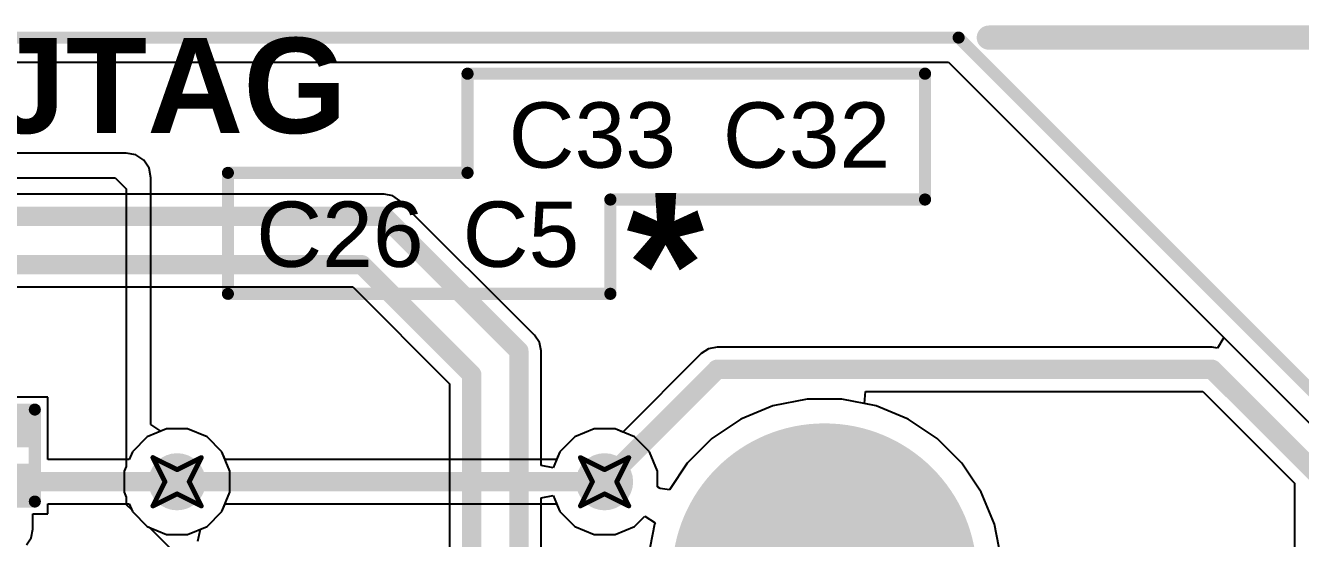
# Model space of a CAD drawing. Header units: inches. Extents: x -6 to 328, y -12 to 81.
# Drawn here: x 22.62 to 36, y 31.39 to 36.78 of the extents above; entities that cross this region are included whole.
import ezdxf

# ---------------------------------------------------------------- set-up
doc = ezdxf.new("R2010")
doc.units = ezdxf.units.IN
for name, color, linetype in [('Board Outline', 216, 'Continuous'), ('Bottom Layer', 5, 'Continuous'), ('Dimensions', 6, 'Continuous'), ('Drill Drawing', 1, 'Continuous'), ('Pad Holes', 156, 'Continuous'), ('Top Layer', 1, 'Continuous'), ('Top Overlay', 2, 'Continuous'), ('Top Paste', 8, 'Continuous'), ('Top Solder', 216, 'Continuous'), ('Via Holes', 16, 'Continuous')]:
    doc.layers.add(name, color=color, linetype=linetype)
doc.styles.add('Arial', font='', dxfattribs={"height": 0.2})
doc.styles.add('Arial_Bold', font='', dxfattribs={"height": 0.2})
doc.styles.get('Arial').set_extended_font_data('Arial')
doc.styles.get('Arial_Bold').set_extended_font_data('Arial', bold=True)

# ---------------------------------------------------------------- blocks, each defined once
blk = doc.blocks.new('R___0201_3')
at = {"layer": 'Top Layer'}
for points in [[(-0.41, 0.185), (-0.14, 0.185), (-0.14, -0.185), (-0.41, -0.185)], [(0.14, 0.185), (0.41, 0.185), (0.41, -0.185), (0.14, -0.185)]]:
    blk.add_hatch(color=1, dxfattribs=at).paths.add_polyline_path(points)
at = {"layer": 'Top Paste'}
for points in [[(-0.41, 0.185), (-0.14, 0.185), (-0.14, -0.185), (-0.41, -0.185)], [(0.14, 0.185), (0.41, 0.185), (0.41, -0.185), (0.14, -0.185)]]:
    blk.add_hatch(color=8, dxfattribs=at).paths.add_polyline_path(points)
at = {"layer": 'Top Solder'}
for points in [[(-0.465, 0.24), (-0.085, 0.24), (-0.085, -0.24), (-0.465, -0.24)], [(0.085, 0.24), (0.465, 0.24), (0.465, -0.24), (0.085, -0.24)]]:
    blk.add_hatch(color=216, dxfattribs=at).paths.add_polyline_path(points)
at = {"layer": 'Top Overlay'}
for points in [[(-0.483, 0.254, 0.127, 0.127, 0), (-0.483, -0.254, 0.127, 0.127, 0)], [(-0.483, 0.254, 0.127, 0.127, 0), (0.483, 0.254, 0.127, 0.127, 0)], [(0.483, 0.254, 0.127, 0.127, 0), (0.483, -0.254, 0.127, 0.127, 0)], [(-0.483, -0.254, 0.127, 0.127, 0), (0.483, -0.254, 0.127, 0.127, 0)]]:
    blk.add_lwpolyline(points, format="xyseb", dxfattribs=at)
for points in [[(-0.514, 0.254, 0.0635, 0.0635, 1), (-0.451, 0.254, 0.0635, 0.0635, 1)], [(-0.514, 0.254, 0.0635, 0.0635, 1), (-0.451, 0.254, 0.0635, 0.0635, 1)], [(0.451, 0.254, 0.0635, 0.0635, 1), (0.514, 0.254, 0.0635, 0.0635, 1)], [(0.451, 0.254, 0.0635, 0.0635, 1), (0.514, 0.254, 0.0635, 0.0635, 1)], [(-0.514, -0.254, 0.0635, 0.0635, 1), (-0.451, -0.254, 0.0635, 0.0635, 1)], [(-0.514, -0.254, 0.0635, 0.0635, 1), (-0.451, -0.254, 0.0635, 0.0635, 1)], [(0.451, -0.254, 0.0635, 0.0635, 1), (0.514, -0.254, 0.0635, 0.0635, 1)], [(0.451, -0.254, 0.0635, 0.0635, 1), (0.514, -0.254, 0.0635, 0.0635, 1)]]:
    blk.add_lwpolyline(points, format="xyseb", close=True, dxfattribs=at)

msp = doc.modelspace()

# ---------------------------------------------------------------- hatches: boundary and pattern name
at = {"layer": 'Bottom Layer'}
h = msp.add_hatch(color=5, dxfattribs=at)
edge = h.paths.add_edge_path()
edge.add_arc((24.206, 31.987), 0.3, 0, 360)
h = msp.add_hatch(color=5, dxfattribs=at)
edge = h.paths.add_edge_path()
edge.add_arc((28.692, 31.987), 0.3, 0, 360)
at = {"layer": 'Pad Holes'}
h = msp.add_hatch(color=7, dxfattribs=at)
edge = h.paths.add_edge_path()
edge.add_arc((31, 31), 1.6, 0, 360)
at = {"layer": 'Top Layer'}
h = msp.add_hatch(color=1, dxfattribs=at)
edge = h.paths.add_edge_path()
edge.add_arc((24.206, 31.987), 0.3, 0, 360)
h = msp.add_hatch(color=1, dxfattribs=at)
edge = h.paths.add_edge_path()
edge.add_arc((28.692, 31.987), 0.3, 0, 360)
at = {"layer": 'Via Holes'}
h = msp.add_hatch(color=7, dxfattribs=at)
edge = h.paths.add_edge_path()
edge.add_arc((24.206, 31.987), 0.15, 0, 360)
h = msp.add_hatch(color=7, dxfattribs=at)
edge = h.paths.add_edge_path()
edge.add_arc((28.692, 31.987), 0.15, 0, 360)

# ---------------------------------------------------------------- linework, layer by layer
at = {"layer": 'Board Outline'}
for points in [[(-1.407, 36.65, 0.127, 0.127, 0), (32.407, 36.65, 0.127, 0.127, 0)], [(32.407, 36.65, 0.127, 0.127, 0), (36.65, 32.407, 0.127, 0.127, 0)]]:
    msp.add_lwpolyline(points, format="xyseb", dxfattribs=at)
msp.add_lwpolyline([(32.376, 36.65, 0.0635, 0.0635, 1), (32.439, 36.65, 0.0635, 0.0635, 1)], format="xyseb", close=True, dxfattribs=at)
msp.add_lwpolyline([(32.376, 36.65, 0.0635, 0.0635, 1), (32.439, 36.65, 0.0635, 0.0635, 1)], format="xyseb", close=True, dxfattribs=at)
at = {"layer": 'Bottom Layer'}
for p, q in [((-1.3, 36.391), (32.3, 36.391)), ((32.3, 36.391), (36.391, 32.3)), ((23.673, 35.438), (-0.559, 35.438)), ((23.772, 35.418), (23.673, 35.438)), ((23.856, 35.362), (23.772, 35.418)), ((23.912, 35.278), (23.856, 35.362)), ((23.932, 35.179), (23.912, 35.278)), ((-0.533, 35.179), (23.556, 35.179)), ((23.556, 35.179), (23.673, 35.063)), ((23.673, 35.063), (23.673, 32.588)), ((23.932, 32.588), (23.932, 35.179)), ((30.459, 32.783), (30.122, 32.643)), ((30.817, 32.854), (30.459, 32.783)), ((31.183, 32.854), (30.817, 32.854)), ((31.541, 32.783), (31.183, 32.854)), ((31.878, 32.643), (31.541, 32.783)), ((23.673, 32.588), (23.673, 32.147)), ((24.037, 32.517), (23.932, 32.588)), ((24.096, 32.541), (24.037, 32.517)), ((24.316, 32.541), (24.096, 32.541)), ((24.52, 32.457), (24.316, 32.541)), ((28.582, 32.541), (28.379, 32.457)), ((28.803, 32.541), (28.582, 32.541)), ((29.006, 32.457), (28.803, 32.541)), ((30.122, 32.643), (29.818, 32.44)), ((32.182, 32.44), (31.878, 32.643)), ((24.676, 32.301), (24.52, 32.457)), ((28.379, 32.457), (28.223, 32.301)), ((29.162, 32.301), (29.006, 32.457)), ((29.818, 32.44), (29.56, 32.182)), ((32.44, 32.182), (32.182, 32.44)), ((24.709, 32.22), (24.676, 32.301)), ((28.223, 32.301), (28.189, 32.22)), ((29.246, 32.098), (29.162, 32.301)), ((23.673, 32.147), (23.652, 32.098)), ((28.189, 32.22), (24.709, 32.22)), ((29.56, 32.182), (29.373, 31.903)), ((32.643, 31.878), (32.44, 32.182)), ((23.652, 32.098), (23.652, 31.877)), ((29.246, 31.933), (29.246, 32.098)), ((23.652, 31.877), (23.673, 31.827)), ((29.277, 31.918), (29.246, 31.933)), ((29.373, 31.903), (29.277, 31.918)), ((32.783, 31.541), (32.643, 31.878)), ((23.673, 31.827), (23.673, 31.75)), ((23.673, 31.75), (23.728, 31.695)), ((24.676, 31.674), (24.709, 31.754)), ((24.709, 31.754), (28.189, 31.754)), ((28.189, 31.754), (28.223, 31.674)), ((23.728, 31.695), (23.737, 31.674)), ((23.737, 31.674), (23.892, 31.518)), ((24.52, 31.518), (24.676, 31.674)), ((28.223, 31.674), (28.379, 31.518)), ((29.006, 31.518), (29.116, 31.627)), ((29.116, 31.627), (29.223, 31.555)), ((23.892, 31.518), (23.914, 31.509)), ((23.914, 31.509), (24.242, 31.181)), ((24.425, 31.364), (24.45, 31.489)), ((24.45, 31.489), (24.52, 31.518)), ((28.379, 31.518), (28.582, 31.433)), ((28.803, 31.433), (29.006, 31.518)), ((29.217, 31.541), (29.146, 31.183)), ((29.223, 31.555), (29.217, 31.541)), ((32.854, 31.183), (32.783, 31.541)), ((28.582, 31.433), (28.803, 31.433))]:
    msp.add_line(p, q, dxfattribs=at)
msp.add_lwpolyline([(24.206, 31.987, 0.203, 0.203, 0), (28.692, 31.987, 0.203, 0.203, 0)], format="xyseb", dxfattribs=at)
for points in [[(24.155, 31.987, 0.102, 0.102, 1), (24.257, 31.987, 0.102, 0.102, 1)], [(28.642, 31.987, 0.102, 0.102, 1), (28.743, 31.987, 0.102, 0.102, 1)]]:
    msp.add_lwpolyline(points, format="xyseb", close=True, dxfattribs=at)
at = {"layer": 'Dimensions'}
msp.add_lwpolyline([(32.725, 36.65, 0.254, 0.254, 0), (42.342, 36.65, 0.254, 0.254, 0)], format="xyseb", dxfattribs=at)
msp.add_lwpolyline([(32.661, 36.65, 0.127, 0.127, 1), (32.788, 36.65, 0.127, 0.127, 1)], format="xyseb", close=True, dxfattribs=at)
at = {"layer": 'Drill Drawing'}
for points in [[(23.952, 32.241, 0.0508, 0.0508, 0), (24.206, 32.114, 0.0508, 0.0508, 0)], [(23.952, 32.241, 0.0508, 0.0508, 0), (24.079, 31.987, 0.0508, 0.0508, 0)], [(24.206, 32.114, 0.0508, 0.0508, 0), (24.46, 32.241, 0.0508, 0.0508, 0)], [(24.333, 31.987, 0.0508, 0.0508, 0), (24.46, 32.241, 0.0508, 0.0508, 0)], [(28.438, 32.241, 0.0508, 0.0508, 0), (28.692, 32.114, 0.0508, 0.0508, 0)], [(28.438, 32.241, 0.0508, 0.0508, 0), (28.565, 31.987, 0.0508, 0.0508, 0)], [(28.692, 32.114, 0.0508, 0.0508, 0), (28.946, 32.241, 0.0508, 0.0508, 0)], [(28.819, 31.987, 0.0508, 0.0508, 0), (28.946, 32.241, 0.0508, 0.0508, 0)], [(23.952, 31.733, 0.0508, 0.0508, 0), (24.079, 31.987, 0.0508, 0.0508, 0)], [(24.333, 31.987, 0.0508, 0.0508, 0), (24.46, 31.733, 0.0508, 0.0508, 0)], [(28.438, 31.733, 0.0508, 0.0508, 0), (28.565, 31.987, 0.0508, 0.0508, 0)], [(28.819, 31.987, 0.0508, 0.0508, 0), (28.946, 31.733, 0.0508, 0.0508, 0)], [(23.952, 31.733, 0.0508, 0.0508, 0), (24.206, 31.86, 0.0508, 0.0508, 0)], [(24.206, 31.86, 0.0508, 0.0508, 0), (24.46, 31.733, 0.0508, 0.0508, 0)], [(28.438, 31.733, 0.0508, 0.0508, 0), (28.692, 31.86, 0.0508, 0.0508, 0)], [(28.692, 31.86, 0.0508, 0.0508, 0), (28.946, 31.733, 0.0508, 0.0508, 0)]]:
    msp.add_lwpolyline(points, format="xyseb", dxfattribs=at)
for points in [[(23.939, 32.241, 0.0254, 0.0254, 1), (23.965, 32.241, 0.0254, 0.0254, 1)], [(23.939, 32.241, 0.0254, 0.0254, 1), (23.965, 32.241, 0.0254, 0.0254, 1)], [(24.448, 32.241, 0.0254, 0.0254, 1), (24.473, 32.241, 0.0254, 0.0254, 1)], [(24.448, 32.241, 0.0254, 0.0254, 1), (24.473, 32.241, 0.0254, 0.0254, 1)], [(28.426, 32.241, 0.0254, 0.0254, 1), (28.451, 32.241, 0.0254, 0.0254, 1)], [(28.426, 32.241, 0.0254, 0.0254, 1), (28.451, 32.241, 0.0254, 0.0254, 1)], [(28.934, 32.241, 0.0254, 0.0254, 1), (28.959, 32.241, 0.0254, 0.0254, 1)], [(28.934, 32.241, 0.0254, 0.0254, 1), (28.959, 32.241, 0.0254, 0.0254, 1)], [(24.194, 32.114, 0.0254, 0.0254, 1), (24.219, 32.114, 0.0254, 0.0254, 1)], [(24.194, 32.114, 0.0254, 0.0254, 1), (24.219, 32.114, 0.0254, 0.0254, 1)], [(28.68, 32.114, 0.0254, 0.0254, 1), (28.705, 32.114, 0.0254, 0.0254, 1)], [(28.68, 32.114, 0.0254, 0.0254, 1), (28.705, 32.114, 0.0254, 0.0254, 1)], [(24.067, 31.987, 0.0254, 0.0254, 1), (24.092, 31.987, 0.0254, 0.0254, 1)], [(24.067, 31.987, 0.0254, 0.0254, 1), (24.092, 31.987, 0.0254, 0.0254, 1)], [(24.32, 31.987, 0.0254, 0.0254, 1), (24.346, 31.987, 0.0254, 0.0254, 1)], [(24.32, 31.987, 0.0254, 0.0254, 1), (24.346, 31.987, 0.0254, 0.0254, 1)], [(28.553, 31.987, 0.0254, 0.0254, 1), (28.578, 31.987, 0.0254, 0.0254, 1)], [(28.553, 31.987, 0.0254, 0.0254, 1), (28.578, 31.987, 0.0254, 0.0254, 1)], [(28.807, 31.987, 0.0254, 0.0254, 1), (28.832, 31.987, 0.0254, 0.0254, 1)], [(28.807, 31.987, 0.0254, 0.0254, 1), (28.832, 31.987, 0.0254, 0.0254, 1)], [(24.194, 31.86, 0.0254, 0.0254, 1), (24.219, 31.86, 0.0254, 0.0254, 1)], [(24.194, 31.86, 0.0254, 0.0254, 1), (24.219, 31.86, 0.0254, 0.0254, 1)], [(28.68, 31.86, 0.0254, 0.0254, 1), (28.705, 31.86, 0.0254, 0.0254, 1)], [(28.68, 31.86, 0.0254, 0.0254, 1), (28.705, 31.86, 0.0254, 0.0254, 1)], [(23.939, 31.733, 0.0254, 0.0254, 1), (23.965, 31.733, 0.0254, 0.0254, 1)], [(23.939, 31.733, 0.0254, 0.0254, 1), (23.965, 31.733, 0.0254, 0.0254, 1)], [(24.448, 31.733, 0.0254, 0.0254, 1), (24.473, 31.733, 0.0254, 0.0254, 1)], [(24.448, 31.733, 0.0254, 0.0254, 1), (24.473, 31.733, 0.0254, 0.0254, 1)], [(28.426, 31.733, 0.0254, 0.0254, 1), (28.451, 31.733, 0.0254, 0.0254, 1)], [(28.426, 31.733, 0.0254, 0.0254, 1), (28.451, 31.733, 0.0254, 0.0254, 1)], [(28.934, 31.733, 0.0254, 0.0254, 1), (28.959, 31.733, 0.0254, 0.0254, 1)], [(28.934, 31.733, 0.0254, 0.0254, 1), (28.959, 31.733, 0.0254, 0.0254, 1)]]:
    msp.add_lwpolyline(points, format="xyseb", close=True, dxfattribs=at)
at = {"layer": 'Top Layer'}
for p, q in [((8.43, 36.391), (32.3, 36.391)), ((32.3, 36.391), (35.191, 33.5)), ((26.38, 35.006), (9.615, 35.006)), ((26.469, 34.988), (26.38, 35.006)), ((26.545, 34.937), (26.469, 34.988)), ((27.957, 33.525), (26.545, 34.937)), ((9.951, 34.032), (26.049, 34.032)), ((26.049, 34.032), (27.065, 33.015)), ((28.008, 33.449), (27.957, 33.525)), ((35.191, 33.5), (35.123, 33.389)), ((28.026, 33.36), (28.008, 33.449)), ((28.026, 32.157), (28.026, 33.36)), ((29.707, 33.332), (28.883, 32.508)), ((29.783, 33.382), (29.707, 33.332)), ((29.872, 33.4), (29.783, 33.382)), ((35.067, 33.4), (29.872, 33.4)), ((35.123, 33.389), (35.067, 33.4)), ((27.065, 33.015), (27.065, 26.82)), ((31.42, 32.807), (31.432, 32.934)), ((31.432, 32.934), (34.971, 32.934)), ((34.971, 32.934), (35.933, 31.971)), ((22.848, 32.876), (22.071, 32.876)), ((22.848, 32.22), (22.848, 32.876)), ((31.541, 32.783), (31.42, 32.807)), ((31.878, 32.643), (31.541, 32.783)), ((24.096, 32.541), (23.892, 32.457)), ((24.316, 32.541), (24.096, 32.541)), ((24.52, 32.457), (24.316, 32.541)), ((28.582, 32.541), (28.379, 32.457)), ((28.803, 32.541), (28.582, 32.541)), ((28.883, 32.508), (28.803, 32.541)), ((32.182, 32.44), (31.878, 32.643)), ((23.892, 32.457), (23.737, 32.301)), ((24.676, 32.301), (24.52, 32.457)), ((28.379, 32.457), (28.223, 32.301)), ((32.44, 32.182), (32.182, 32.44)), ((23.737, 32.301), (23.703, 32.22)), ((24.76, 32.098), (24.676, 32.301)), ((28.223, 32.301), (28.153, 32.132)), ((23.703, 32.22), (22.848, 32.22)), ((28.153, 32.132), (28.026, 32.157)), ((32.643, 31.878), (32.44, 32.182)), ((24.76, 31.877), (24.76, 32.098)), ((24.676, 31.674), (24.76, 31.877)), ((32.783, 31.541), (32.643, 31.878)), ((35.933, 31.971), (35.933, 19.93)), ((22.848, 31.649), (22.848, 31.754)), ((22.848, 31.754), (23.703, 31.754)), ((23.703, 31.754), (23.737, 31.674)), ((28.026, 31.817), (28.153, 31.843)), ((28.026, 27.025), (28.026, 31.817)), ((28.153, 31.843), (28.223, 31.674)), ((22.692, 31.489), (22.692, 31.649)), ((22.692, 31.649), (22.848, 31.649)), ((23.737, 31.674), (23.892, 31.518)), ((24.52, 31.518), (24.676, 31.674)), ((28.223, 31.674), (28.379, 31.518)), ((29.006, 31.518), (29.116, 31.627)), ((29.116, 31.627), (29.223, 31.555)), ((22.675, 31.4), (22.692, 31.489)), ((23.892, 31.518), (24.096, 31.433)), ((24.316, 31.433), (24.52, 31.518)), ((28.379, 31.518), (28.582, 31.433)), ((28.803, 31.433), (29.006, 31.518)), ((29.217, 31.541), (29.146, 31.183)), ((29.223, 31.555), (29.217, 31.541)), ((32.854, 31.183), (32.783, 31.541)), ((22.624, 31.324), (22.675, 31.4)), ((24.096, 31.433), (24.316, 31.433)), ((28.582, 31.433), (28.803, 31.433))]:
    msp.add_line(p, q, dxfattribs=at)
for points in [[(9.615, 34.773, 0.203, 0.203, 0), (26.38, 34.773, 0.203, 0.203, 0)], [(26.38, 34.773, 0.203, 0.203, 0), (27.793, 33.36, 0.203, 0.203, 0)], [(9.855, 34.265, 0.203, 0.203, 0), (26.145, 34.265, 0.203, 0.203, 0)], [(26.145, 34.265, 0.203, 0.203, 0), (27.299, 33.111, 0.203, 0.203, 0)], [(27.793, 26.928, 0.203, 0.203, 0), (27.793, 33.36, 0.203, 0.203, 0)], [(27.299, 26.82, 0.203, 0.203, 0), (27.299, 33.111, 0.203, 0.203, 0)], [(28.692, 31.987, 0.203, 0.203, 0), (29.872, 33.167, 0.203, 0.203, 0)], [(29.872, 33.167, 0.203, 0.203, 0), (35.067, 33.167, 0.203, 0.203, 0)], [(35.067, 33.167, 0.203, 0.203, 0), (36.166, 32.068, 0.203, 0.203, 0)], [(22.459, 31.987, 0.203, 0.203, 0), (24.206, 31.987, 0.203, 0.203, 0)]]:
    msp.add_lwpolyline(points, format="xyseb", dxfattribs=at)
for points in [[(26.329, 34.773, 0.102, 0.102, 1), (26.431, 34.773, 0.102, 0.102, 1)], [(26.329, 34.773, 0.102, 0.102, 1), (26.431, 34.773, 0.102, 0.102, 1)], [(26.094, 34.265, 0.102, 0.102, 1), (26.196, 34.265, 0.102, 0.102, 1)], [(26.094, 34.265, 0.102, 0.102, 1), (26.196, 34.265, 0.102, 0.102, 1)], [(27.742, 33.36, 0.102, 0.102, 1), (27.843, 33.36, 0.102, 0.102, 1)], [(27.742, 33.36, 0.102, 0.102, 1), (27.843, 33.36, 0.102, 0.102, 1)], [(27.248, 33.111, 0.102, 0.102, 1), (27.349, 33.111, 0.102, 0.102, 1)], [(27.248, 33.111, 0.102, 0.102, 1), (27.349, 33.111, 0.102, 0.102, 1)], [(29.821, 33.167, 0.102, 0.102, 1), (29.923, 33.167, 0.102, 0.102, 1)], [(29.821, 33.167, 0.102, 0.102, 1), (29.923, 33.167, 0.102, 0.102, 1)], [(35.016, 33.167, 0.102, 0.102, 1), (35.118, 33.167, 0.102, 0.102, 1)], [(35.016, 33.167, 0.102, 0.102, 1), (35.118, 33.167, 0.102, 0.102, 1)], [(24.155, 31.987, 0.102, 0.102, 1), (24.257, 31.987, 0.102, 0.102, 1)], [(28.642, 31.987, 0.102, 0.102, 1), (28.743, 31.987, 0.102, 0.102, 1)]]:
    msp.add_lwpolyline(points, format="xyseb", close=True, dxfattribs=at)
at = {"layer": 'Top Overlay'}
for points in [[(27.254, 35.23, 0.127, 0.127, 0), (27.254, 36.271, 0.127, 0.127, 0)], [(27.254, 36.271, 0.127, 0.127, 0), (32.055, 36.271, 0.127, 0.127, 0)], [(32.055, 34.95, 0.127, 0.127, 0), (32.055, 36.271, 0.127, 0.127, 0)], [(24.74, 35.23, 0.127, 0.127, 0), (27.254, 35.23, 0.127, 0.127, 0)], [(24.74, 33.96, 0.127, 0.127, 0), (24.74, 35.23, 0.127, 0.127, 0)], [(28.753, 33.96, 0.127, 0.127, 0), (28.753, 34.95, 0.127, 0.127, 0)], [(28.753, 34.95, 0.127, 0.127, 0), (32.055, 34.95, 0.127, 0.127, 0)], [(24.74, 33.96, 0.127, 0.127, 0), (28.753, 33.96, 0.127, 0.127, 0)]]:
    msp.add_lwpolyline(points, format="xyseb", dxfattribs=at)
for points in [[(27.222, 36.271, 0.0635, 0.0635, 1), (27.286, 36.271, 0.0635, 0.0635, 1)], [(27.222, 36.271, 0.0635, 0.0635, 1), (27.286, 36.271, 0.0635, 0.0635, 1)], [(32.023, 36.271, 0.0635, 0.0635, 1), (32.087, 36.271, 0.0635, 0.0635, 1)], [(32.023, 36.271, 0.0635, 0.0635, 1), (32.087, 36.271, 0.0635, 0.0635, 1)], [(24.708, 35.23, 0.0635, 0.0635, 1), (24.771, 35.23, 0.0635, 0.0635, 1)], [(24.708, 35.23, 0.0635, 0.0635, 1), (24.771, 35.23, 0.0635, 0.0635, 1)], [(27.222, 35.23, 0.0635, 0.0635, 1), (27.286, 35.23, 0.0635, 0.0635, 1)], [(27.222, 35.23, 0.0635, 0.0635, 1), (27.286, 35.23, 0.0635, 0.0635, 1)], [(28.721, 34.95, 0.0635, 0.0635, 1), (28.785, 34.95, 0.0635, 0.0635, 1)], [(28.721, 34.95, 0.0635, 0.0635, 1), (28.785, 34.95, 0.0635, 0.0635, 1)], [(32.023, 34.95, 0.0635, 0.0635, 1), (32.087, 34.95, 0.0635, 0.0635, 1)], [(32.023, 34.95, 0.0635, 0.0635, 1), (32.087, 34.95, 0.0635, 0.0635, 1)], [(24.708, 33.96, 0.0635, 0.0635, 1), (24.771, 33.96, 0.0635, 0.0635, 1)], [(24.708, 33.96, 0.0635, 0.0635, 1), (24.771, 33.96, 0.0635, 0.0635, 1)], [(28.721, 33.96, 0.0635, 0.0635, 1), (28.785, 33.96, 0.0635, 0.0635, 1)], [(28.721, 33.96, 0.0635, 0.0635, 1), (28.785, 33.96, 0.0635, 0.0635, 1)]]:
    msp.add_lwpolyline(points, format="xyseb", close=True, dxfattribs=at)

# ---------------------------------------------------------------- block references
at = {"rotation": 90}
msp.add_blockref('R___0201_3', (22.459, 32.262), dxfattribs=at)

# ---------------------------------------------------------------- texts
at = {"layer": 'Top Overlay'}
for s, height, style, p in [('JTAG', 1, 'Arial_Bold', (22.262, 35.647)), ('C33', 0.6858, 'Arial', (27.685, 35.284)), ('C32', 0.6858, 'Arial', (29.933, 35.284)), ('C26', 0.6858, 'Arial', (25.036, 34.243)), ('C5', 0.6858, 'Arial', (27.202, 34.243)), ('*', 1.5, 'Arial_Bold', (28.922, 33.517))]:
    msp.add_text(s, height=height, dxfattribs=dict(at, style=style)).set_placement(p)

doc.saveas('drawing.dxf')
